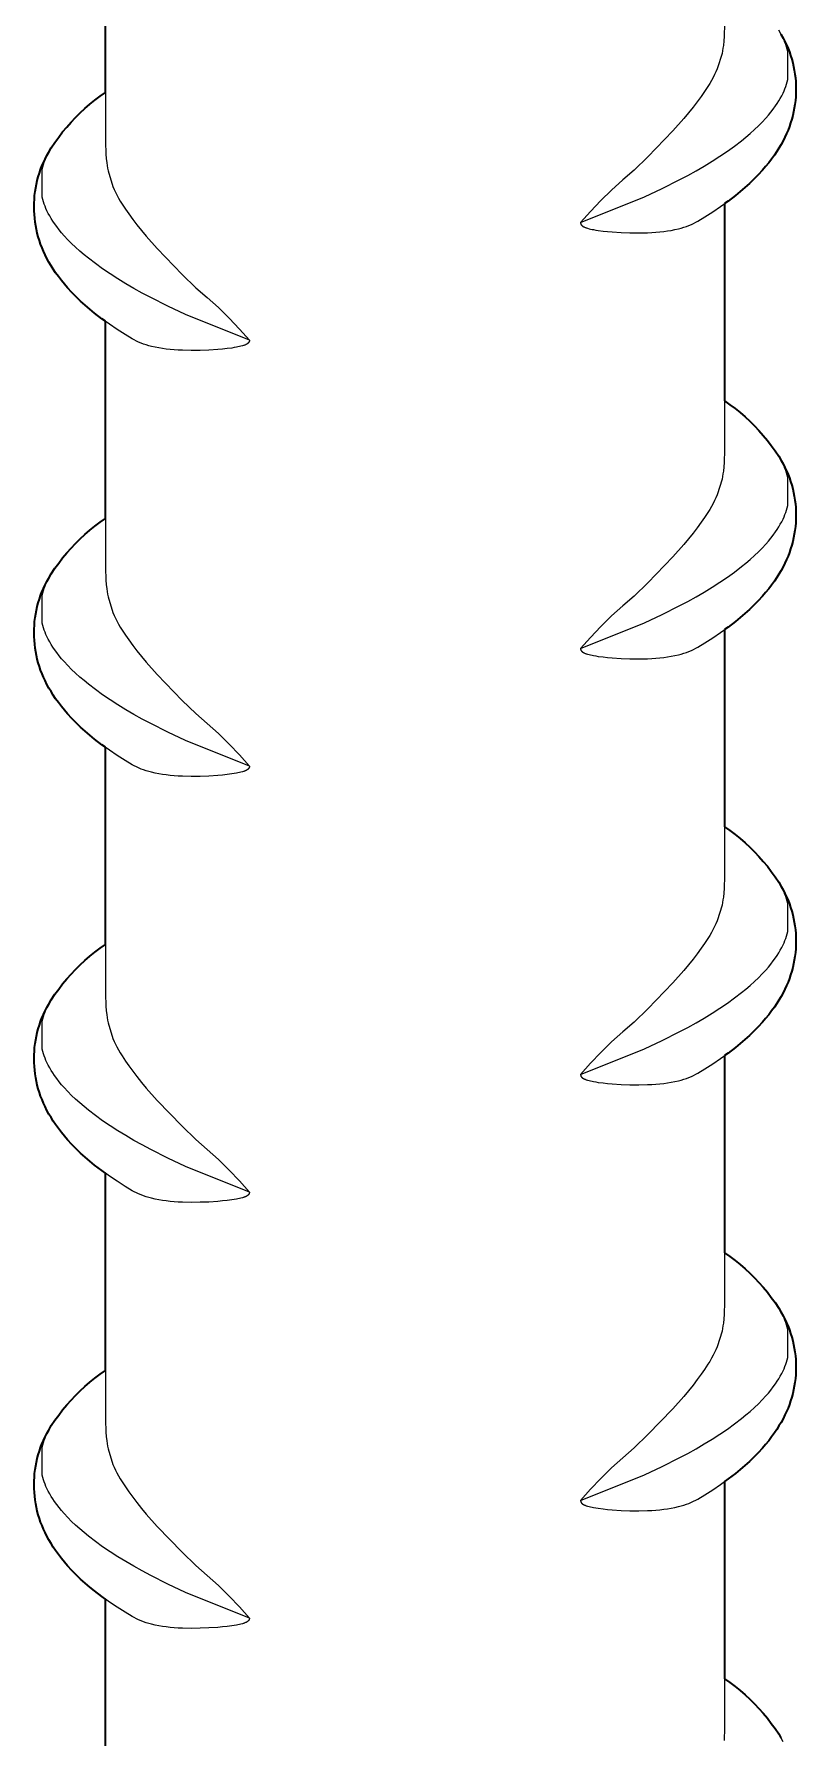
# Model space of a CAD drawing. Header units: millimetres. Extents: x 0 to 1192, y -689 to 404.
# Drawn here: x 1113.1 to 1132.79, y 242.96 to 286.96 of the extents above; entities that cross this region are included whole.
import ezdxf

# ---------------------------------------------------------------- set-up
doc = ezdxf.new("R2010")
doc.units = ezdxf.units.MM
doc.layers.add('Blocks', color=7, linetype='Continuous')
doc.layers.add('Blocks$Inner', color=7, linetype='Continuous', lineweight=25, true_color=0x007f00)
doc.layers.add('Blocks$Outline', color=7, linetype='Continuous', lineweight=35, true_color=0xff3f3f)

# ---------------------------------------------------------------- blocks, each defined once
blk = doc.blocks.new('Rebar Side Table Side')
at = {"layer": 'Blocks$Inner'}
for points in [[(410.557, 287.224), (410.547, 286.9), (410.537, 286.786), (410.525, 286.672), (410.515, 286.603), (410.503, 286.534), (410.49, 286.466), (410.364, 286.062), (410.331, 285.989), (410.297, 285.916), (410.261, 285.845), (410.217, 285.766), (410.172, 285.688), (410.125, 285.611), (410.041, 285.481), (409.953, 285.355), (409.851, 285.215), (409.745, 285.077), (409.624, 284.927), (409.5, 284.779), (409.222, 284.463), (408.577, 283.795), (408.218, 283.451), (407.924, 283.199), (407.638, 282.936), (407.362, 282.665), (407.094, 282.384), (406.837, 282.094), (408.486, 282.759), (408.941, 282.972), (409.387, 283.196), (409.604, 283.312), (409.82, 283.432), (410.029, 283.554), (410.235, 283.68), (410.434, 283.807), (410.629, 283.939), (410.814, 284.072), (410.995, 284.21), (411.109, 284.303), (411.22, 284.397), (411.329, 284.495), (411.43, 284.592), (411.529, 284.691), (411.624, 284.794), (411.69, 284.87), (411.753, 284.947), (411.815, 285.027), (411.873, 285.108), (411.916, 285.172), (411.957, 285.237), (411.996, 285.304), (412.032, 285.371), (412.067, 285.44), (412.093, 285.496), (412.116, 285.553), (412.139, 285.611), (412.159, 285.669), (412.177, 285.728), (412.193, 285.788), (412.193, 286.513), (412.177, 286.573), (412.159, 286.632), (412.139, 286.691), (412.116, 286.748), (412.093, 286.805), (412.067, 286.862), (411.956, 287.065)], [(394.557, 290.548), (394.557, 284.187), (394.568, 283.863), (394.577, 283.749), (394.59, 283.635), (394.6, 283.566), (394.611, 283.497), (394.625, 283.429), (394.751, 283.025), (394.783, 282.952), (394.818, 282.879), (394.854, 282.808), (394.897, 282.729), (394.943, 282.651), (394.99, 282.574), (395.074, 282.444), (395.162, 282.318), (395.264, 282.178), (395.37, 282.04), (395.491, 281.89), (395.614, 281.742), (395.892, 281.426), (396.538, 280.758), (396.896, 280.414), (397.191, 280.161), (397.476, 279.899), (397.753, 279.628), (398.02, 279.347), (398.278, 279.057), (396.628, 279.722), (396.174, 279.935), (395.728, 280.159), (395.51, 280.275), (395.295, 280.395), (395.086, 280.517), (394.879, 280.643), (394.681, 280.77), (394.486, 280.902), (394.301, 281.035), (394.12, 281.173), (394.006, 281.266), (393.895, 281.36), (393.786, 281.458), (393.684, 281.555), (393.586, 281.654), (393.491, 281.757), (393.425, 281.833), (393.361, 281.91), (393.3, 281.99), (393.241, 282.071), (393.199, 282.135), (393.158, 282.2), (393.119, 282.267), (393.082, 282.334), (393.048, 282.403), (393.022, 282.459), (392.998, 282.516), (392.976, 282.574), (392.956, 282.632), (392.938, 282.691), (392.922, 282.751), (392.922, 283.476), (392.938, 283.536), (392.956, 283.595), (392.976, 283.654), (392.998, 283.711), (393.022, 283.768), (393.048, 283.824), (393.159, 284.028), (393.252, 284.167), (393.351, 284.302), (393.453, 284.435), (393.561, 284.563), (393.672, 284.688), (393.787, 284.81), (393.906, 284.927), (394.03, 285.041), (394.156, 285.15), (394.287, 285.255), (394.42, 285.356), (394.557, 285.452)], [(406.837, 282.094), (406.837, 282.09), (406.837, 282.087), (406.837, 282.085), (406.837, 282.083), (406.837, 282.081), (406.837, 282.079), (406.837, 282.077), (406.838, 282.075), (406.838, 282.073), (406.838, 282.071), (406.839, 282.069), (406.839, 282.068), (406.84, 282.066), (406.84, 282.064), (406.841, 282.062), (406.842, 282.06), (406.842, 282.058), (406.843, 282.057), (406.844, 282.055), (406.845, 282.053), (406.845, 282.051), (406.846, 282.05), (406.847, 282.048), (406.848, 282.046), (406.849, 282.044), (406.85, 282.043), (406.851, 282.041), (406.852, 282.039), (406.853, 282.038), (406.855, 282.036), (406.856, 282.034), (406.857, 282.032), (406.859, 282.031), (406.86, 282.029), (406.862, 282.027), (406.864, 282.025), (406.865, 282.024), (406.867, 282.022), (406.87, 282.019), (406.874, 282.015), (406.878, 282.012), (406.881, 282.009), (406.885, 282.006), (406.889, 282.004), (406.893, 282.001), (406.897, 281.998), (406.901, 281.996), (406.905, 281.993), (406.914, 281.989), (406.92, 281.986), (406.926, 281.982), (406.938, 281.977), (406.951, 281.971), (406.964, 281.966), (406.976, 281.961), (406.989, 281.957), (407.016, 281.949), (407.054, 281.938), (407.093, 281.929), (407.132, 281.921), (407.172, 281.913), (407.233, 281.903), (407.294, 281.893), (407.415, 281.878), (407.534, 281.866), (407.652, 281.855), (407.881, 281.84), (408.11, 281.832), (408.339, 281.83), (408.568, 281.834), (408.675, 281.839), (408.782, 281.846), (408.885, 281.855), (408.987, 281.867), (409.083, 281.88), (409.179, 281.895), (409.274, 281.914), (409.368, 281.936), (409.436, 281.953), (409.504, 281.974), (409.57, 281.996), (409.636, 282.021), (409.701, 282.048), (409.865, 282.132), (410.047, 282.244), (410.251, 282.374), (410.451, 282.51), (410.645, 282.65), (410.835, 282.795), (410.958, 282.895), (411.079, 282.998), (411.197, 283.104), (411.313, 283.214), (411.426, 283.328), (411.535, 283.446), (411.617, 283.54), (411.696, 283.637), (411.771, 283.736), (411.844, 283.838), (411.904, 283.927), (411.962, 284.019), (412.016, 284.112), (412.067, 284.207), (412.115, 284.303), (412.157, 284.393), (412.195, 284.483), (412.23, 284.575), (412.262, 284.668), (412.291, 284.762), (412.317, 284.857), (412.339, 284.953), (412.358, 285.049), (412.373, 285.146), (412.385, 285.244), (412.394, 285.342), (412.399, 285.44), (412.4, 285.539), (412.399, 285.637), (412.394, 285.735), (412.385, 285.833), (412.373, 285.931), (412.358, 286.028), (412.339, 286.124), (412.317, 286.22), (412.292, 286.315), (412.263, 286.409), (412.231, 286.502), (412.196, 286.594), (412.158, 286.685), (412.117, 286.774), (412.072, 286.862), (412.011, 286.963)], [(398.278, 279.057), (398.278, 279.053), (398.278, 279.049), (398.278, 279.048), (398.278, 279.046), (398.278, 279.044), (398.277, 279.042), (398.277, 279.04), (398.277, 279.038), (398.277, 279.036), (398.276, 279.034), (398.276, 279.032), (398.275, 279.031), (398.275, 279.029), (398.274, 279.027), (398.274, 279.025), (398.273, 279.023), (398.272, 279.021), (398.272, 279.02), (398.271, 279.018), (398.27, 279.016), (398.269, 279.014), (398.268, 279.012), (398.267, 279.011), (398.266, 279.009), (398.265, 279.007), (398.264, 279.006), (398.263, 279.004), (398.262, 279.002), (398.261, 279.001), (398.26, 278.999), (398.259, 278.997), (398.257, 278.995), (398.256, 278.994), (398.254, 278.992), (398.253, 278.99), (398.251, 278.988), (398.249, 278.986), (398.248, 278.985), (398.244, 278.981), (398.241, 278.978), (398.237, 278.975), (398.233, 278.972), (398.23, 278.969), (398.226, 278.967), (398.222, 278.964), (398.218, 278.961), (398.213, 278.959), (398.209, 278.956), (398.201, 278.952), (398.195, 278.948), (398.189, 278.945), (398.176, 278.94), (398.164, 278.934), (398.151, 278.929), (398.138, 278.924), (398.125, 278.92), (398.099, 278.912), (398.06, 278.901), (398.021, 278.892), (397.982, 278.884), (397.943, 278.876), (397.882, 278.866), (397.821, 278.856), (397.7, 278.841), (397.58, 278.829), (397.462, 278.818), (397.234, 278.803), (397.005, 278.795), (396.775, 278.793), (396.546, 278.797), (396.439, 278.802), (396.333, 278.809), (396.23, 278.818), (396.127, 278.83), (396.031, 278.842), (395.936, 278.858), (395.841, 278.877), (395.746, 278.899), (395.678, 278.916), (395.611, 278.937), (395.544, 278.959), (395.478, 278.984), (395.413, 279.011), (395.25, 279.095), (395.068, 279.207), (394.864, 279.337), (394.664, 279.473), (394.469, 279.613), (394.279, 279.758), (394.156, 279.858), (394.036, 279.961), (393.918, 280.067), (393.801, 280.177), (393.689, 280.291), (393.58, 280.409), (393.498, 280.503), (393.419, 280.6), (393.343, 280.699), (393.27, 280.801), (393.21, 280.89), (393.153, 280.982), (393.099, 281.075), (393.047, 281.17), (392.999, 281.266), (392.958, 281.356), (392.919, 281.446), (392.884, 281.538), (392.852, 281.631), (392.823, 281.725), (392.798, 281.82), (392.776, 281.916), (392.757, 282.012), (392.742, 282.109), (392.73, 282.207), (392.721, 282.305), (392.716, 282.403), (392.714, 282.501), (392.716, 282.6), (392.721, 282.698), (392.729, 282.796), (392.741, 282.894), (392.757, 282.991), (392.775, 283.087), (392.797, 283.183), (392.823, 283.278), (392.851, 283.372), (392.883, 283.465), (392.918, 283.557), (392.957, 283.648), (392.998, 283.737), (393.043, 283.824), (393.095, 283.911)], [(410.557, 282.585), (410.557, 276.224), (410.547, 275.9), (410.537, 275.786), (410.525, 275.672), (410.515, 275.603), (410.503, 275.534), (410.49, 275.466), (410.364, 275.062), (410.331, 274.989), (410.297, 274.916), (410.261, 274.845), (410.217, 274.766), (410.172, 274.688), (410.125, 274.611), (410.041, 274.481), (409.953, 274.355), (409.851, 274.215), (409.745, 274.077), (409.624, 273.927), (409.5, 273.779), (409.222, 273.463), (408.577, 272.795), (408.218, 272.451), (407.924, 272.199), (407.638, 271.936), (407.362, 271.665), (407.094, 271.384), (406.837, 271.094), (406.837, 271.09), (406.837, 271.087), (406.837, 271.085), (406.837, 271.083), (406.837, 271.081), (406.837, 271.079), (406.837, 271.077), (406.838, 271.075), (406.838, 271.073), (406.838, 271.071), (406.839, 271.069), (406.839, 271.068), (406.84, 271.066), (406.84, 271.064), (406.841, 271.062), (406.842, 271.06), (406.842, 271.058), (406.843, 271.057), (406.844, 271.055), (406.845, 271.053), (406.845, 271.051), (406.846, 271.05), (406.847, 271.048), (406.848, 271.046), (406.849, 271.044), (406.85, 271.043), (406.851, 271.041), (406.852, 271.039), (406.853, 271.038), (406.855, 271.036), (406.856, 271.034), (406.857, 271.032), (406.859, 271.031), (406.86, 271.029), (406.862, 271.027), (406.864, 271.025), (406.865, 271.024), (406.867, 271.022), (406.87, 271.019), (406.874, 271.015), (406.878, 271.012), (406.881, 271.009), (406.885, 271.006), (406.889, 271.004), (406.893, 271.001), (406.897, 270.998), (406.901, 270.996), (406.905, 270.993), (406.914, 270.989), (406.92, 270.986), (406.926, 270.982), (406.938, 270.977), (406.951, 270.971), (406.964, 270.966), (406.976, 270.961), (406.989, 270.957), (407.016, 270.949), (407.054, 270.938), (407.093, 270.929), (407.132, 270.921), (407.172, 270.913), (407.233, 270.903), (407.294, 270.893), (407.415, 270.878), (407.534, 270.866), (407.652, 270.855), (407.881, 270.84), (408.11, 270.832), (408.339, 270.83), (408.568, 270.834), (408.675, 270.839), (408.782, 270.846), (408.885, 270.855), (408.987, 270.867), (409.083, 270.88), (409.179, 270.895), (409.274, 270.914), (409.368, 270.936), (409.436, 270.953), (409.504, 270.974), (409.57, 270.996), (409.636, 271.021), (409.701, 271.048), (409.865, 271.132), (410.047, 271.244), (410.251, 271.374), (410.451, 271.51), (410.645, 271.65), (410.835, 271.795), (410.958, 271.895), (411.079, 271.998), (411.197, 272.104), (411.313, 272.214), (411.426, 272.328), (411.535, 272.446), (411.617, 272.54), (411.696, 272.637), (411.771, 272.736), (411.844, 272.838), (411.904, 272.927), (411.962, 273.019), (412.016, 273.112), (412.067, 273.207), (412.115, 273.303), (412.157, 273.393), (412.195, 273.483), (412.23, 273.575), (412.262, 273.668), (412.291, 273.762), (412.317, 273.857), (412.339, 273.953), (412.358, 274.049), (412.373, 274.146), (412.385, 274.244), (412.394, 274.342), (412.399, 274.44), (412.4, 274.539), (412.399, 274.637), (412.394, 274.735), (412.385, 274.833), (412.373, 274.931), (412.358, 275.028), (412.339, 275.124), (412.317, 275.22), (412.292, 275.315), (412.263, 275.409), (412.231, 275.502), (412.196, 275.594), (412.158, 275.685), (412.117, 275.774), (412.072, 275.862), (412.02, 275.948)], [(394.557, 279.548), (394.557, 273.187), (394.568, 272.863), (394.577, 272.749), (394.59, 272.635), (394.6, 272.566), (394.611, 272.497), (394.625, 272.429), (394.751, 272.025), (394.783, 271.952), (394.818, 271.879), (394.854, 271.808), (394.897, 271.729), (394.943, 271.651), (394.99, 271.574), (395.074, 271.444), (395.162, 271.318), (395.264, 271.178), (395.37, 271.04), (395.491, 270.89), (395.614, 270.742), (395.892, 270.426), (396.538, 269.758), (396.896, 269.414), (397.191, 269.161), (397.476, 268.899), (397.753, 268.628), (398.02, 268.347), (398.278, 268.057), (396.628, 268.722), (396.174, 268.935), (395.728, 269.159), (395.51, 269.275), (395.295, 269.395), (395.086, 269.517), (394.879, 269.643), (394.681, 269.77), (394.486, 269.902), (394.301, 270.035), (394.12, 270.173), (394.006, 270.266), (393.895, 270.36), (393.786, 270.458), (393.684, 270.555), (393.586, 270.654), (393.491, 270.757), (393.425, 270.833), (393.361, 270.91), (393.3, 270.99), (393.241, 271.071), (393.199, 271.135), (393.158, 271.2), (393.119, 271.267), (393.082, 271.334), (393.048, 271.403), (393.022, 271.459), (392.998, 271.516), (392.976, 271.574), (392.956, 271.632), (392.938, 271.691), (392.922, 271.751), (392.922, 272.476), (392.938, 272.536), (392.956, 272.595), (392.976, 272.654), (392.998, 272.711), (393.022, 272.768), (393.048, 272.824), (393.159, 273.028), (393.252, 273.167), (393.351, 273.302), (393.453, 273.435), (393.561, 273.563), (393.672, 273.688), (393.787, 273.81), (393.906, 273.927), (394.03, 274.041), (394.156, 274.15), (394.287, 274.255), (394.42, 274.356), (394.557, 274.452)], [(406.837, 271.094), (408.486, 271.759), (408.941, 271.972), (409.387, 272.196), (409.604, 272.312), (409.82, 272.432), (410.029, 272.554), (410.235, 272.68), (410.434, 272.807), (410.629, 272.939), (410.814, 273.072), (410.995, 273.21), (411.109, 273.303), (411.22, 273.397), (411.329, 273.495), (411.43, 273.592), (411.529, 273.691), (411.624, 273.794), (411.69, 273.87), (411.753, 273.947), (411.815, 274.027), (411.873, 274.108), (411.916, 274.172), (411.957, 274.237), (411.996, 274.304), (412.032, 274.371), (412.067, 274.44), (412.093, 274.496), (412.116, 274.553), (412.139, 274.611), (412.159, 274.669), (412.177, 274.728), (412.193, 274.788), (412.193, 275.513), (412.177, 275.573), (412.159, 275.632), (412.139, 275.691), (412.116, 275.748), (412.093, 275.805), (412.067, 275.862), (411.956, 276.065), (411.862, 276.204), (411.764, 276.339), (411.661, 276.472), (411.554, 276.6), (411.443, 276.725), (411.327, 276.847), (411.208, 276.964), (411.085, 277.078), (410.958, 277.187), (410.828, 277.292), (410.694, 277.393), (410.557, 277.489)], [(398.278, 268.057), (398.278, 268.053), (398.278, 268.049), (398.278, 268.048), (398.278, 268.046), (398.278, 268.044), (398.277, 268.042), (398.277, 268.04), (398.277, 268.038), (398.277, 268.036), (398.276, 268.034), (398.276, 268.032), (398.275, 268.031), (398.275, 268.029), (398.274, 268.027), (398.274, 268.025), (398.273, 268.023), (398.272, 268.021), (398.272, 268.02), (398.271, 268.018), (398.27, 268.016), (398.269, 268.014), (398.268, 268.012), (398.267, 268.011), (398.266, 268.009), (398.265, 268.007), (398.264, 268.006), (398.263, 268.004), (398.262, 268.002), (398.261, 268.001), (398.26, 267.999), (398.259, 267.997), (398.257, 267.995), (398.256, 267.994), (398.254, 267.992), (398.253, 267.99), (398.251, 267.988), (398.249, 267.986), (398.248, 267.985), (398.244, 267.981), (398.241, 267.978), (398.237, 267.975), (398.233, 267.972), (398.23, 267.969), (398.226, 267.967), (398.222, 267.964), (398.218, 267.961), (398.213, 267.959), (398.209, 267.956), (398.201, 267.952), (398.195, 267.948), (398.189, 267.945), (398.176, 267.94), (398.164, 267.934), (398.151, 267.929), (398.138, 267.924), (398.125, 267.92), (398.099, 267.912), (398.06, 267.901), (398.021, 267.892), (397.982, 267.884), (397.943, 267.876), (397.882, 267.866), (397.821, 267.856), (397.7, 267.841), (397.58, 267.829), (397.462, 267.818), (397.234, 267.803), (397.005, 267.795), (396.775, 267.793), (396.546, 267.797), (396.439, 267.802), (396.333, 267.809), (396.23, 267.818), (396.127, 267.83), (396.031, 267.842), (395.936, 267.858), (395.841, 267.877), (395.746, 267.899), (395.678, 267.916), (395.611, 267.937), (395.544, 267.959), (395.478, 267.984), (395.413, 268.011), (395.25, 268.095), (395.068, 268.207), (394.864, 268.337), (394.664, 268.473), (394.469, 268.613), (394.279, 268.758), (394.156, 268.858), (394.036, 268.961), (393.918, 269.067), (393.801, 269.177), (393.689, 269.291), (393.58, 269.409), (393.498, 269.503), (393.419, 269.6), (393.343, 269.699), (393.27, 269.801), (393.21, 269.89), (393.153, 269.982), (393.099, 270.075), (393.047, 270.17), (392.999, 270.266), (392.958, 270.356), (392.919, 270.446), (392.884, 270.538), (392.852, 270.631), (392.823, 270.725), (392.798, 270.82), (392.776, 270.916), (392.757, 271.012), (392.742, 271.109), (392.73, 271.207), (392.721, 271.305), (392.716, 271.403), (392.714, 271.501), (392.716, 271.6), (392.721, 271.698), (392.729, 271.796), (392.741, 271.894), (392.757, 271.991), (392.775, 272.087), (392.797, 272.183), (392.823, 272.278), (392.851, 272.372), (392.883, 272.465), (392.918, 272.557), (392.957, 272.648), (392.998, 272.737), (393.043, 272.824), (393.095, 272.911)], [(410.557, 271.585), (410.557, 265.224), (410.547, 264.9), (410.537, 264.786), (410.525, 264.672), (410.515, 264.603), (410.503, 264.534), (410.49, 264.466), (410.364, 264.062), (410.331, 263.989), (410.297, 263.916), (410.261, 263.845), (410.217, 263.766), (410.172, 263.688), (410.125, 263.611), (410.041, 263.481), (409.953, 263.355), (409.851, 263.215), (409.745, 263.077), (409.624, 262.927), (409.5, 262.779), (409.222, 262.463), (408.577, 261.795), (408.218, 261.451), (407.924, 261.199), (407.638, 260.936), (407.362, 260.665), (407.094, 260.384), (406.837, 260.094), (406.837, 260.09), (406.837, 260.087), (406.837, 260.085), (406.837, 260.083), (406.837, 260.081), (406.837, 260.079), (406.837, 260.077), (406.838, 260.075), (406.838, 260.073), (406.838, 260.071), (406.839, 260.069), (406.839, 260.068), (406.84, 260.066), (406.84, 260.064), (406.841, 260.062), (406.842, 260.06), (406.842, 260.058), (406.843, 260.057), (406.844, 260.055), (406.845, 260.053), (406.845, 260.051), (406.846, 260.05), (406.847, 260.048), (406.848, 260.046), (406.849, 260.044), (406.85, 260.043), (406.851, 260.041), (406.852, 260.039), (406.853, 260.038), (406.855, 260.036), (406.856, 260.034), (406.857, 260.032), (406.859, 260.031), (406.86, 260.029), (406.862, 260.027), (406.864, 260.025), (406.865, 260.024), (406.867, 260.022), (406.87, 260.019), (406.874, 260.015), (406.878, 260.012), (406.881, 260.009), (406.885, 260.006), (406.889, 260.004), (406.893, 260.001), (406.897, 259.998), (406.901, 259.996), (406.905, 259.993), (406.914, 259.989), (406.92, 259.986), (406.926, 259.982), (406.938, 259.977), (406.951, 259.971), (406.964, 259.966), (406.976, 259.961), (406.989, 259.957), (407.016, 259.949), (407.054, 259.938), (407.093, 259.929), (407.132, 259.921), (407.172, 259.913), (407.233, 259.903), (407.294, 259.893), (407.415, 259.878), (407.534, 259.866), (407.652, 259.855), (407.881, 259.84), (408.11, 259.832), (408.339, 259.83), (408.568, 259.834), (408.675, 259.839), (408.782, 259.846), (408.885, 259.855), (408.987, 259.867), (409.083, 259.88), (409.179, 259.895), (409.274, 259.914), (409.368, 259.936), (409.436, 259.953), (409.504, 259.974), (409.57, 259.996), (409.636, 260.021), (409.701, 260.048), (409.865, 260.132), (410.047, 260.244), (410.251, 260.374), (410.451, 260.51), (410.645, 260.65), (410.835, 260.795), (410.958, 260.895), (411.079, 260.998), (411.197, 261.104), (411.313, 261.214), (411.426, 261.328), (411.535, 261.446), (411.617, 261.54), (411.696, 261.637), (411.771, 261.736), (411.844, 261.838), (411.904, 261.927), (411.962, 262.019), (412.016, 262.112), (412.067, 262.207), (412.115, 262.303), (412.157, 262.393), (412.195, 262.483), (412.23, 262.575), (412.262, 262.668), (412.291, 262.762), (412.317, 262.857), (412.339, 262.953), (412.358, 263.049), (412.373, 263.146), (412.385, 263.244), (412.394, 263.342), (412.399, 263.44), (412.4, 263.539), (412.399, 263.637), (412.394, 263.735), (412.385, 263.833), (412.373, 263.931), (412.358, 264.028), (412.339, 264.124), (412.317, 264.22), (412.292, 264.315), (412.263, 264.409), (412.231, 264.502), (412.196, 264.594), (412.158, 264.685), (412.117, 264.774), (412.072, 264.862), (412.02, 264.948)], [(394.557, 268.548), (394.557, 262.187), (394.568, 261.863), (394.577, 261.749), (394.59, 261.635), (394.6, 261.566), (394.611, 261.497), (394.625, 261.429), (394.751, 261.025), (394.783, 260.952), (394.818, 260.879), (394.854, 260.808), (394.897, 260.729), (394.943, 260.651), (394.99, 260.574), (395.074, 260.444), (395.162, 260.318), (395.264, 260.178), (395.37, 260.04), (395.491, 259.89), (395.614, 259.742), (395.892, 259.426), (396.538, 258.758), (396.896, 258.414), (397.191, 258.161), (397.476, 257.899), (397.753, 257.628), (398.02, 257.347), (398.278, 257.057), (396.628, 257.722), (396.174, 257.935), (395.728, 258.159), (395.51, 258.275), (395.295, 258.395), (395.086, 258.517), (394.879, 258.643), (394.681, 258.77), (394.486, 258.902), (394.301, 259.035), (394.12, 259.173), (394.006, 259.266), (393.895, 259.36), (393.786, 259.458), (393.684, 259.555), (393.586, 259.654), (393.491, 259.757), (393.425, 259.833), (393.361, 259.91), (393.3, 259.99), (393.241, 260.071), (393.199, 260.135), (393.158, 260.2), (393.119, 260.267), (393.082, 260.334), (393.048, 260.403), (393.022, 260.459), (392.998, 260.516), (392.976, 260.574), (392.956, 260.632), (392.938, 260.691), (392.922, 260.751), (392.922, 261.476), (392.938, 261.536), (392.956, 261.595), (392.976, 261.654), (392.998, 261.711), (393.022, 261.768), (393.048, 261.824), (393.159, 262.028), (393.252, 262.167), (393.351, 262.302), (393.453, 262.435), (393.561, 262.563), (393.672, 262.688), (393.787, 262.81), (393.906, 262.927), (394.03, 263.041), (394.156, 263.15), (394.287, 263.255), (394.42, 263.356), (394.557, 263.452)], [(406.837, 260.094), (408.486, 260.759), (408.941, 260.972), (409.387, 261.196), (409.604, 261.312), (409.82, 261.432), (410.029, 261.554), (410.235, 261.68), (410.434, 261.807), (410.629, 261.939), (410.814, 262.072), (410.995, 262.21), (411.109, 262.303), (411.22, 262.397), (411.329, 262.495), (411.43, 262.592), (411.529, 262.691), (411.624, 262.794), (411.69, 262.87), (411.753, 262.947), (411.815, 263.027), (411.873, 263.108), (411.916, 263.172), (411.957, 263.237), (411.996, 263.304), (412.032, 263.371), (412.067, 263.44), (412.093, 263.496), (412.116, 263.553), (412.139, 263.611), (412.159, 263.669), (412.177, 263.728), (412.193, 263.788), (412.193, 264.513), (412.177, 264.573), (412.159, 264.632), (412.139, 264.691), (412.116, 264.748), (412.093, 264.805), (412.067, 264.862), (411.956, 265.065), (411.862, 265.204), (411.764, 265.339), (411.661, 265.472), (411.554, 265.6), (411.443, 265.725), (411.327, 265.847), (411.208, 265.964), (411.085, 266.078), (410.958, 266.187), (410.828, 266.292), (410.694, 266.393), (410.557, 266.489)], [(398.278, 257.057), (398.278, 257.053), (398.278, 257.049), (398.278, 257.048), (398.278, 257.046), (398.278, 257.044), (398.277, 257.042), (398.277, 257.04), (398.277, 257.038), (398.277, 257.036), (398.276, 257.034), (398.276, 257.032), (398.275, 257.031), (398.275, 257.029), (398.274, 257.027), (398.274, 257.025), (398.273, 257.023), (398.272, 257.021), (398.272, 257.02), (398.271, 257.018), (398.27, 257.016), (398.269, 257.014), (398.268, 257.012), (398.267, 257.011), (398.266, 257.009), (398.265, 257.007), (398.264, 257.006), (398.263, 257.004), (398.262, 257.002), (398.261, 257.001), (398.26, 256.999), (398.259, 256.997), (398.257, 256.995), (398.256, 256.994), (398.254, 256.992), (398.253, 256.99), (398.251, 256.988), (398.249, 256.986), (398.248, 256.985), (398.244, 256.981), (398.241, 256.978), (398.237, 256.975), (398.233, 256.972), (398.23, 256.969), (398.226, 256.967), (398.222, 256.964), (398.218, 256.961), (398.213, 256.959), (398.209, 256.956), (398.201, 256.952), (398.195, 256.948), (398.189, 256.945), (398.176, 256.94), (398.164, 256.934), (398.151, 256.929), (398.138, 256.924), (398.125, 256.92), (398.099, 256.912), (398.06, 256.901), (398.021, 256.892), (397.982, 256.884), (397.943, 256.876), (397.882, 256.866), (397.821, 256.856), (397.7, 256.841), (397.58, 256.829), (397.462, 256.818), (397.234, 256.803), (397.005, 256.795), (396.775, 256.793), (396.546, 256.797), (396.439, 256.802), (396.333, 256.809), (396.23, 256.818), (396.127, 256.83), (396.031, 256.842), (395.936, 256.858), (395.841, 256.877), (395.746, 256.899), (395.678, 256.916), (395.611, 256.937), (395.544, 256.959), (395.478, 256.984), (395.413, 257.011), (395.25, 257.095), (395.068, 257.207), (394.864, 257.337), (394.664, 257.473), (394.469, 257.613), (394.279, 257.758), (394.156, 257.858), (394.036, 257.961), (393.918, 258.067), (393.801, 258.177), (393.689, 258.291), (393.58, 258.409), (393.498, 258.503), (393.419, 258.6), (393.343, 258.699), (393.27, 258.801), (393.21, 258.89), (393.153, 258.982), (393.099, 259.075), (393.047, 259.17), (392.999, 259.266), (392.958, 259.356), (392.919, 259.446), (392.884, 259.538), (392.852, 259.631), (392.823, 259.725), (392.798, 259.82), (392.776, 259.916), (392.757, 260.012), (392.742, 260.109), (392.73, 260.207), (392.721, 260.305), (392.716, 260.403), (392.714, 260.501), (392.716, 260.6), (392.721, 260.698), (392.729, 260.796), (392.741, 260.894), (392.757, 260.991), (392.775, 261.087), (392.797, 261.183), (392.823, 261.278), (392.851, 261.372), (392.883, 261.465), (392.918, 261.557), (392.957, 261.648), (392.998, 261.737), (393.043, 261.824), (393.095, 261.911)], [(410.557, 260.585), (410.557, 254.224), (410.547, 253.9), (410.537, 253.786), (410.525, 253.672), (410.515, 253.603), (410.503, 253.534), (410.49, 253.466), (410.364, 253.062), (410.331, 252.989), (410.297, 252.916), (410.261, 252.845), (410.217, 252.766), (410.172, 252.688), (410.125, 252.611), (410.041, 252.481), (409.953, 252.355), (409.851, 252.215), (409.745, 252.077), (409.624, 251.927), (409.5, 251.779), (409.222, 251.463), (408.577, 250.795), (408.218, 250.451), (407.924, 250.199), (407.638, 249.936), (407.362, 249.665), (407.094, 249.384), (406.837, 249.094), (408.486, 249.759), (408.941, 249.972), (409.387, 250.196), (409.604, 250.312), (409.82, 250.432), (410.029, 250.554), (410.235, 250.68), (410.434, 250.807), (410.629, 250.939), (410.814, 251.072), (410.995, 251.21), (411.109, 251.303), (411.22, 251.397), (411.329, 251.495), (411.43, 251.592), (411.529, 251.691), (411.624, 251.794), (411.69, 251.87), (411.753, 251.947), (411.815, 252.027), (411.873, 252.108), (411.916, 252.172), (411.957, 252.237), (411.996, 252.304), (412.032, 252.371), (412.067, 252.44), (412.093, 252.496), (412.116, 252.553), (412.139, 252.611), (412.159, 252.669), (412.177, 252.728), (412.193, 252.788), (412.193, 253.513), (412.177, 253.573), (412.159, 253.632), (412.139, 253.691), (412.116, 253.748), (412.093, 253.805), (412.067, 253.862), (411.956, 254.065), (411.862, 254.204), (411.764, 254.339), (411.661, 254.472), (411.554, 254.6), (411.443, 254.725), (411.327, 254.847), (411.208, 254.964), (411.085, 255.078), (410.958, 255.187), (410.828, 255.292), (410.694, 255.393), (410.557, 255.489)], [(394.557, 257.548), (394.557, 251.187), (394.568, 250.863), (394.577, 250.749), (394.59, 250.635), (394.6, 250.566), (394.611, 250.497), (394.625, 250.429), (394.751, 250.025), (394.783, 249.952), (394.818, 249.879), (394.854, 249.808), (394.897, 249.729), (394.943, 249.651), (394.99, 249.574), (395.074, 249.444), (395.162, 249.318), (395.264, 249.178), (395.37, 249.04), (395.491, 248.89), (395.614, 248.742), (395.892, 248.426), (396.538, 247.758), (396.896, 247.414), (397.191, 247.161), (397.476, 246.899), (397.753, 246.628), (398.02, 246.347), (398.278, 246.057), (396.628, 246.722), (396.174, 246.935), (395.728, 247.159), (395.51, 247.275), (395.295, 247.395), (395.086, 247.517), (394.879, 247.643), (394.681, 247.77), (394.486, 247.902), (394.301, 248.035), (394.12, 248.173), (394.006, 248.266), (393.895, 248.36), (393.786, 248.458), (393.684, 248.555), (393.586, 248.654), (393.491, 248.757), (393.425, 248.833), (393.361, 248.91), (393.3, 248.99), (393.241, 249.071), (393.199, 249.135), (393.158, 249.2), (393.119, 249.267), (393.082, 249.334), (393.048, 249.403), (393.022, 249.459), (392.998, 249.516), (392.976, 249.574), (392.956, 249.632), (392.938, 249.691), (392.922, 249.751), (392.922, 250.476), (392.938, 250.536), (392.956, 250.595), (392.976, 250.654), (392.998, 250.711), (393.022, 250.768), (393.048, 250.824), (393.159, 251.028), (393.252, 251.167), (393.351, 251.302), (393.453, 251.435), (393.561, 251.563), (393.672, 251.688), (393.787, 251.81), (393.906, 251.927), (394.03, 252.041), (394.156, 252.15), (394.287, 252.255), (394.42, 252.356), (394.557, 252.452)], [(406.837, 249.094), (406.837, 249.09), (406.837, 249.087), (406.837, 249.085), (406.837, 249.083), (406.837, 249.081), (406.837, 249.079), (406.837, 249.077), (406.838, 249.075), (406.838, 249.073), (406.838, 249.071), (406.839, 249.069), (406.839, 249.068), (406.84, 249.066), (406.84, 249.064), (406.841, 249.062), (406.842, 249.06), (406.842, 249.058), (406.843, 249.057), (406.844, 249.055), (406.845, 249.053), (406.845, 249.051), (406.846, 249.05), (406.847, 249.048), (406.848, 249.046), (406.849, 249.044), (406.85, 249.043), (406.851, 249.041), (406.852, 249.039), (406.853, 249.038), (406.855, 249.036), (406.856, 249.034), (406.857, 249.032), (406.859, 249.031), (406.86, 249.029), (406.862, 249.027), (406.864, 249.025), (406.865, 249.024), (406.867, 249.022), (406.87, 249.019), (406.874, 249.015), (406.878, 249.012), (406.881, 249.009), (406.885, 249.006), (406.889, 249.004), (406.893, 249.001), (406.897, 248.998), (406.901, 248.996), (406.905, 248.993), (406.914, 248.989), (406.92, 248.986), (406.926, 248.982), (406.938, 248.977), (406.951, 248.971), (406.964, 248.966), (406.976, 248.961), (406.989, 248.957), (407.016, 248.949), (407.054, 248.938), (407.093, 248.929), (407.132, 248.921), (407.172, 248.913), (407.233, 248.903), (407.294, 248.893), (407.415, 248.878), (407.534, 248.866), (407.652, 248.855), (407.881, 248.84), (408.11, 248.832), (408.339, 248.83), (408.568, 248.834), (408.675, 248.839), (408.782, 248.846), (408.885, 248.855), (408.987, 248.867), (409.083, 248.88), (409.179, 248.895), (409.274, 248.914), (409.368, 248.936), (409.436, 248.953), (409.504, 248.974), (409.57, 248.996), (409.636, 249.021), (409.701, 249.048), (409.865, 249.132), (410.047, 249.244), (410.251, 249.374), (410.451, 249.51), (410.645, 249.65), (410.835, 249.795), (410.958, 249.895), (411.079, 249.998), (411.197, 250.104), (411.313, 250.214), (411.426, 250.328), (411.535, 250.446), (411.617, 250.54), (411.696, 250.637), (411.771, 250.736), (411.844, 250.838), (411.904, 250.927), (411.962, 251.019), (412.016, 251.112), (412.067, 251.207), (412.115, 251.303), (412.157, 251.393), (412.195, 251.483), (412.23, 251.575), (412.262, 251.668), (412.291, 251.762), (412.317, 251.857), (412.339, 251.953), (412.358, 252.049), (412.373, 252.146), (412.385, 252.244), (412.394, 252.342), (412.399, 252.44), (412.4, 252.539), (412.399, 252.637), (412.394, 252.735), (412.385, 252.833), (412.373, 252.931), (412.358, 253.028), (412.339, 253.124), (412.317, 253.22), (412.292, 253.315), (412.263, 253.409), (412.231, 253.502), (412.196, 253.594), (412.158, 253.685), (412.117, 253.774), (412.072, 253.862), (412.011, 253.963)], [(398.278, 246.057), (398.278, 246.053), (398.278, 246.049), (398.278, 246.048), (398.278, 246.046), (398.278, 246.044), (398.277, 246.042), (398.277, 246.04), (398.277, 246.038), (398.277, 246.036), (398.276, 246.034), (398.276, 246.032), (398.275, 246.031), (398.275, 246.029), (398.274, 246.027), (398.274, 246.025), (398.273, 246.023), (398.272, 246.021), (398.272, 246.02), (398.271, 246.018), (398.27, 246.016), (398.269, 246.014), (398.268, 246.012), (398.267, 246.011), (398.266, 246.009), (398.265, 246.007), (398.264, 246.006), (398.263, 246.004), (398.262, 246.002), (398.261, 246.001), (398.26, 245.999), (398.259, 245.997), (398.257, 245.995), (398.256, 245.994), (398.254, 245.992), (398.253, 245.99), (398.251, 245.988), (398.249, 245.986), (398.248, 245.985), (398.244, 245.981), (398.241, 245.978), (398.237, 245.975), (398.233, 245.972), (398.23, 245.969), (398.226, 245.967), (398.222, 245.964), (398.218, 245.961), (398.213, 245.959), (398.209, 245.956), (398.201, 245.952), (398.195, 245.948), (398.189, 245.945), (398.176, 245.94), (398.164, 245.934), (398.151, 245.929), (398.138, 245.924), (398.125, 245.92), (398.099, 245.912), (398.06, 245.901), (398.021, 245.892), (397.982, 245.884), (397.943, 245.876), (397.882, 245.866), (397.821, 245.856), (397.7, 245.841), (397.58, 245.829), (397.462, 245.818), (397.234, 245.803), (397.005, 245.795), (396.775, 245.793), (396.546, 245.797), (396.439, 245.802), (396.333, 245.809), (396.23, 245.818), (396.127, 245.83), (396.031, 245.842), (395.936, 245.858), (395.841, 245.877), (395.746, 245.899), (395.678, 245.916), (395.611, 245.937), (395.544, 245.959), (395.478, 245.984), (395.413, 246.011), (395.25, 246.095), (395.068, 246.207), (394.864, 246.337), (394.664, 246.473), (394.469, 246.613), (394.279, 246.758), (394.156, 246.858), (394.036, 246.961), (393.918, 247.067), (393.801, 247.177), (393.689, 247.291), (393.58, 247.409), (393.498, 247.503), (393.419, 247.6), (393.343, 247.699), (393.27, 247.801), (393.21, 247.89), (393.153, 247.982), (393.099, 248.075), (393.047, 248.17), (392.999, 248.266), (392.958, 248.356), (392.919, 248.446), (392.884, 248.538), (392.852, 248.631), (392.823, 248.725), (392.798, 248.82), (392.776, 248.916), (392.757, 249.012), (392.742, 249.109), (392.73, 249.207), (392.721, 249.305), (392.716, 249.403), (392.714, 249.501), (392.716, 249.6), (392.721, 249.698), (392.729, 249.796), (392.741, 249.894), (392.757, 249.991), (392.775, 250.087), (392.797, 250.183), (392.823, 250.278), (392.851, 250.372), (392.883, 250.465), (392.918, 250.557), (392.957, 250.648), (392.998, 250.737), (393.043, 250.824), (393.095, 250.911)], [(410.557, 249.585), (410.557, 243.224), (410.547, 242.9)], [(394.557, 246.548), (394.557, 240.187)], [(412.067, 242.862), (411.956, 243.065), (411.862, 243.204), (411.764, 243.339), (411.661, 243.472), (411.554, 243.6), (411.443, 243.725), (411.327, 243.847), (411.208, 243.964), (411.085, 244.078), (410.958, 244.187), (410.828, 244.292), (410.694, 244.393), (410.557, 244.489)]]:
    blk.add_lwpolyline(points, dxfattribs=at)
at = {"layer": 'Blocks$Outline'}
for points in [[(394.557, 285.452), (394.558, 290.549)], [(412.011, 286.963), (412.072, 286.862), (412.117, 286.774), (412.158, 286.685), (412.196, 286.594), (412.231, 286.502), (412.263, 286.409), (412.292, 286.315), (412.317, 286.22), (412.339, 286.124), (412.358, 286.028), (412.373, 285.931), (412.385, 285.833), (412.394, 285.735), (412.399, 285.637), (412.4, 285.539), (412.399, 285.44), (412.394, 285.342), (412.385, 285.244), (412.373, 285.146), (412.358, 285.049), (412.339, 284.953), (412.317, 284.857), (412.291, 284.762), (412.262, 284.668), (412.23, 284.575), (412.195, 284.483), (412.157, 284.393), (412.115, 284.303), (412.067, 284.207), (412.016, 284.112), (411.962, 284.019), (411.904, 283.927), (411.844, 283.838), (411.771, 283.736), (411.696, 283.637), (411.617, 283.54), (411.535, 283.446), (411.426, 283.328), (411.313, 283.214), (411.197, 283.104), (411.079, 282.998), (410.958, 282.895), (410.835, 282.795), (410.645, 282.65), (410.557, 282.586)], [(393.095, 283.911), (393.159, 284.028), (393.252, 284.167), (393.351, 284.302), (393.453, 284.435), (393.561, 284.563), (393.672, 284.688), (393.787, 284.81), (393.906, 284.927), (394.03, 285.041), (394.156, 285.15), (394.287, 285.255), (394.42, 285.356), (394.557, 285.452)], [(394.558, 279.549), (394.469, 279.613), (394.279, 279.758), (394.156, 279.858), (394.036, 279.961), (393.918, 280.067), (393.801, 280.177), (393.689, 280.291), (393.58, 280.409), (393.498, 280.503), (393.419, 280.6), (393.343, 280.699), (393.27, 280.801), (393.21, 280.89), (393.153, 280.982), (393.099, 281.075), (393.047, 281.17), (392.999, 281.266), (392.958, 281.356), (392.919, 281.446), (392.884, 281.538), (392.852, 281.631), (392.823, 281.725), (392.798, 281.82), (392.776, 281.916), (392.757, 282.012), (392.742, 282.109), (392.73, 282.207), (392.721, 282.305), (392.716, 282.403), (392.714, 282.501), (392.716, 282.6), (392.721, 282.698), (392.729, 282.796), (392.741, 282.894), (392.757, 282.991), (392.775, 283.087), (392.797, 283.183), (392.823, 283.278), (392.851, 283.372), (392.883, 283.465), (392.918, 283.557), (392.957, 283.648), (392.998, 283.737), (393.043, 283.824), (393.095, 283.911)], [(410.557, 282.586), (410.557, 277.489)], [(394.557, 274.452), (394.558, 279.549)], [(410.557, 277.489), (410.694, 277.393), (410.828, 277.292), (410.958, 277.187), (411.085, 277.078), (411.208, 276.964), (411.327, 276.847), (411.443, 276.725), (411.554, 276.6), (411.661, 276.472), (411.764, 276.339), (411.862, 276.204), (411.956, 276.065), (412.02, 275.948)], [(412.02, 275.948), (412.072, 275.862), (412.117, 275.774), (412.158, 275.685), (412.196, 275.594), (412.231, 275.502), (412.263, 275.409), (412.292, 275.315), (412.317, 275.22), (412.339, 275.124), (412.358, 275.028), (412.373, 274.931), (412.385, 274.833), (412.394, 274.735), (412.399, 274.637), (412.4, 274.539), (412.399, 274.44), (412.394, 274.342), (412.385, 274.244), (412.373, 274.146), (412.358, 274.049), (412.339, 273.953), (412.317, 273.857), (412.291, 273.762), (412.262, 273.668), (412.23, 273.575), (412.195, 273.483), (412.157, 273.393), (412.115, 273.303), (412.067, 273.207), (412.016, 273.112), (411.962, 273.019), (411.904, 272.927), (411.844, 272.838), (411.771, 272.736), (411.696, 272.637), (411.617, 272.54), (411.535, 272.446), (411.426, 272.328), (411.313, 272.214), (411.197, 272.104), (411.079, 271.998), (410.958, 271.895), (410.835, 271.795), (410.645, 271.65), (410.557, 271.586)], [(393.095, 272.911), (393.159, 273.028), (393.252, 273.167), (393.351, 273.302), (393.453, 273.435), (393.561, 273.563), (393.672, 273.688), (393.787, 273.81), (393.906, 273.927), (394.03, 274.041), (394.156, 274.15), (394.287, 274.255), (394.42, 274.356), (394.557, 274.452)], [(394.558, 268.549), (394.469, 268.613), (394.279, 268.758), (394.156, 268.858), (394.036, 268.961), (393.918, 269.067), (393.801, 269.177), (393.689, 269.291), (393.58, 269.409), (393.498, 269.503), (393.419, 269.6), (393.343, 269.699), (393.27, 269.801), (393.21, 269.89), (393.153, 269.982), (393.099, 270.075), (393.047, 270.17), (392.999, 270.266), (392.958, 270.356), (392.919, 270.446), (392.884, 270.538), (392.852, 270.631), (392.823, 270.725), (392.798, 270.82), (392.776, 270.916), (392.757, 271.012), (392.742, 271.109), (392.73, 271.207), (392.721, 271.305), (392.716, 271.403), (392.714, 271.501), (392.716, 271.6), (392.721, 271.698), (392.729, 271.796), (392.741, 271.894), (392.757, 271.991), (392.775, 272.087), (392.797, 272.183), (392.823, 272.278), (392.851, 272.372), (392.883, 272.465), (392.918, 272.557), (392.957, 272.648), (392.998, 272.737), (393.043, 272.824), (393.095, 272.911)], [(410.557, 271.586), (410.557, 266.489)], [(394.557, 263.452), (394.558, 268.549)], [(410.557, 266.489), (410.694, 266.393), (410.828, 266.292), (410.958, 266.187), (411.085, 266.078), (411.208, 265.964), (411.327, 265.847), (411.443, 265.725), (411.554, 265.6), (411.661, 265.472), (411.764, 265.339), (411.862, 265.204), (411.956, 265.065), (412.02, 264.948)], [(412.02, 264.948), (412.072, 264.862), (412.117, 264.774), (412.158, 264.685), (412.196, 264.594), (412.231, 264.502), (412.263, 264.409), (412.292, 264.315), (412.317, 264.22), (412.339, 264.124), (412.358, 264.028), (412.373, 263.931), (412.385, 263.833), (412.394, 263.735), (412.399, 263.637), (412.4, 263.539), (412.399, 263.44), (412.394, 263.342), (412.385, 263.244), (412.373, 263.146), (412.358, 263.049), (412.339, 262.953), (412.317, 262.857), (412.291, 262.762), (412.262, 262.668), (412.23, 262.575), (412.195, 262.483), (412.157, 262.393), (412.115, 262.303), (412.067, 262.207), (412.016, 262.112), (411.962, 262.019), (411.904, 261.927), (411.844, 261.838), (411.771, 261.736), (411.696, 261.637), (411.617, 261.54), (411.535, 261.446), (411.426, 261.328), (411.313, 261.214), (411.197, 261.104), (411.079, 260.998), (410.958, 260.895), (410.835, 260.795), (410.645, 260.65), (410.557, 260.586)], [(393.095, 261.911), (393.159, 262.028), (393.252, 262.167), (393.351, 262.302), (393.453, 262.435), (393.561, 262.563), (393.672, 262.688), (393.787, 262.81), (393.906, 262.927), (394.03, 263.041), (394.156, 263.15), (394.287, 263.255), (394.42, 263.356), (394.557, 263.452)], [(394.558, 257.549), (394.469, 257.613), (394.279, 257.758), (394.156, 257.858), (394.036, 257.961), (393.918, 258.067), (393.801, 258.177), (393.689, 258.291), (393.58, 258.409), (393.498, 258.503), (393.419, 258.6), (393.343, 258.699), (393.27, 258.801), (393.21, 258.89), (393.153, 258.982), (393.099, 259.075), (393.047, 259.17), (392.999, 259.266), (392.958, 259.356), (392.919, 259.446), (392.884, 259.538), (392.852, 259.631), (392.823, 259.725), (392.798, 259.82), (392.776, 259.916), (392.757, 260.012), (392.742, 260.109), (392.73, 260.207), (392.721, 260.305), (392.716, 260.403), (392.714, 260.501), (392.716, 260.6), (392.721, 260.698), (392.729, 260.796), (392.741, 260.894), (392.757, 260.991), (392.775, 261.087), (392.797, 261.183), (392.823, 261.278), (392.851, 261.372), (392.883, 261.465), (392.918, 261.557), (392.957, 261.648), (392.998, 261.737), (393.043, 261.824), (393.095, 261.911)], [(410.557, 260.586), (410.557, 255.489)], [(394.557, 252.452), (394.558, 257.549)], [(410.557, 255.489), (410.694, 255.393), (410.828, 255.292), (410.958, 255.187), (411.085, 255.078), (411.208, 254.964), (411.327, 254.847), (411.443, 254.725), (411.554, 254.6), (411.661, 254.472), (411.764, 254.339), (411.862, 254.204), (411.956, 254.065), (412.011, 253.963)], [(412.011, 253.963), (412.072, 253.862), (412.117, 253.774), (412.158, 253.685), (412.196, 253.594), (412.231, 253.502), (412.263, 253.409), (412.292, 253.315), (412.317, 253.22), (412.339, 253.124), (412.358, 253.028), (412.373, 252.931), (412.385, 252.833), (412.394, 252.735), (412.399, 252.637), (412.4, 252.539), (412.399, 252.44), (412.394, 252.342), (412.385, 252.244), (412.373, 252.146), (412.358, 252.049), (412.339, 251.953), (412.317, 251.857), (412.291, 251.762), (412.262, 251.668), (412.23, 251.575), (412.195, 251.483), (412.157, 251.393), (412.115, 251.303), (412.067, 251.207), (412.016, 251.112), (411.962, 251.019), (411.904, 250.927), (411.844, 250.838), (411.771, 250.736), (411.696, 250.637), (411.617, 250.54), (411.535, 250.446), (411.426, 250.328), (411.313, 250.214), (411.197, 250.104), (411.079, 249.998), (410.958, 249.895), (410.835, 249.795), (410.645, 249.65), (410.557, 249.586)], [(393.095, 250.911), (393.159, 251.028), (393.252, 251.167), (393.351, 251.302), (393.453, 251.435), (393.561, 251.563), (393.672, 251.688), (393.787, 251.81), (393.906, 251.927), (394.03, 252.041), (394.156, 252.15), (394.287, 252.255), (394.42, 252.356), (394.557, 252.452)], [(394.558, 246.549), (394.469, 246.613), (394.279, 246.758), (394.156, 246.858), (394.036, 246.961), (393.918, 247.067), (393.801, 247.177), (393.689, 247.291), (393.58, 247.409), (393.498, 247.503), (393.419, 247.6), (393.343, 247.699), (393.27, 247.801), (393.21, 247.89), (393.153, 247.982), (393.099, 248.075), (393.047, 248.17), (392.999, 248.266), (392.958, 248.356), (392.919, 248.446), (392.884, 248.538), (392.852, 248.631), (392.823, 248.725), (392.798, 248.82), (392.776, 248.916), (392.757, 249.012), (392.742, 249.109), (392.73, 249.207), (392.721, 249.305), (392.716, 249.403), (392.714, 249.501), (392.716, 249.6), (392.721, 249.698), (392.729, 249.796), (392.741, 249.894), (392.757, 249.991), (392.775, 250.087), (392.797, 250.183), (392.823, 250.278), (392.851, 250.372), (392.883, 250.465), (392.918, 250.557), (392.957, 250.648), (392.998, 250.737), (393.043, 250.824), (393.095, 250.911)], [(410.557, 249.586), (410.557, 244.489)], [(394.557, 241.452), (394.558, 246.549)], [(410.557, 244.489), (410.694, 244.393), (410.828, 244.292), (410.958, 244.187), (411.085, 244.078), (411.208, 243.964), (411.327, 243.847), (411.443, 243.725), (411.554, 243.6), (411.661, 243.472), (411.764, 243.339), (411.862, 243.204), (411.956, 243.065), (412.011, 242.963)]]:
    blk.add_lwpolyline(points, dxfattribs=at)

msp = doc.modelspace()

# ---------------------------------------------------------------- block references
at = {"layer": 'Blocks'}
msp.add_blockref('Rebar Side Table Side', (720.386, 0), dxfattribs=at)

doc.saveas('drawing.dxf')
